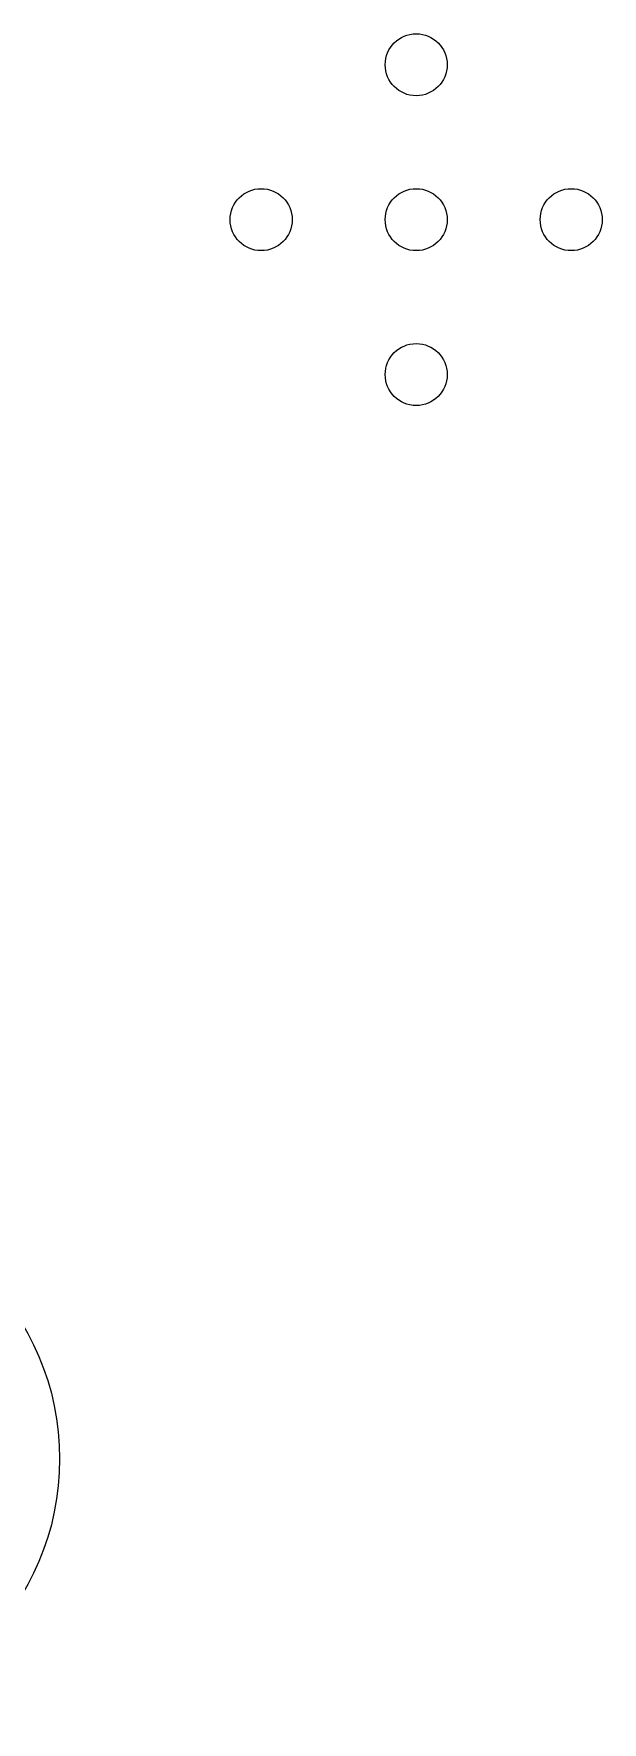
# Model space of a CAD drawing. Extents: x 3 to 252, y 3 to 116.
# Drawn here: x 75.3 to 112, y 3 to 112 of the extents above; entities that cross this region are included whole.
import ezdxf

# ---------------------------------------------------------------- set-up
doc = ezdxf.new("R2010")
doc.units = 0
doc.layers.get('0').update_dxf_attribs({"lineweight": 0})
doc.layers.add('layer 2', color=5, linetype='Continuous', lineweight=0)

msp = doc.modelspace()

# ---------------------------------------------------------------- linework, layer by layer
for centre in [(100, 110), (90, 100), (100, 100), (110, 100), (100, 90)]:
    msp.add_circle(centre, 2)
at = {"layer": 'layer 2', "lineweight": 0}
msp.add_circle((60, 20), 17, dxfattribs=at)

doc.saveas('drawing.dxf')
